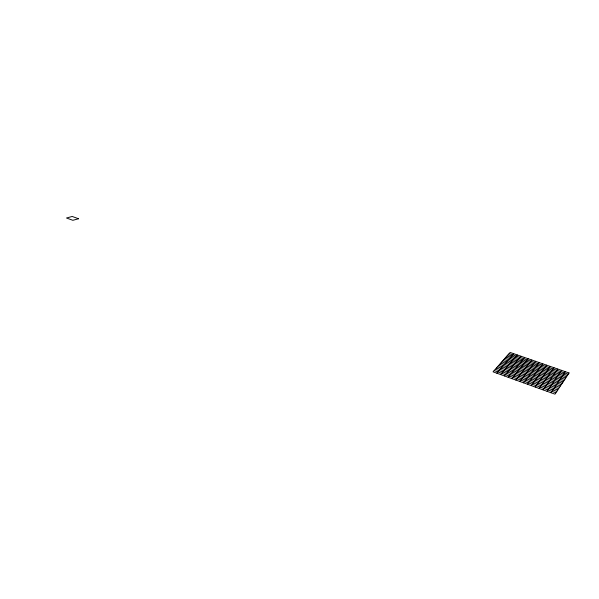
<?xml version="1.0" encoding="UTF-8"?>
<svg xmlns="http://www.w3.org/2000/svg" width="599" height="599" viewBox="0 0 599 599"><rect width="100%" height="100%" fill="white"/><g stroke="black" fill="none" stroke-linecap="round" stroke-linejoin="round"><path stroke-width="0.9" d="M551.005 392.734L565.269 371.65M547.037 391.304L561.503 370.339M543.091 389.874L557.744 369.029M539.152 388.459L554 367.734M535.229 387.044L550.279 366.431M531.32 385.636L546.558 365.143M527.427 384.229L542.859 363.848M523.548 382.828L539.175 362.567M519.685 381.436L535.499 361.287M515.836 380.051L531.837 360.014M512.003 378.665L528.183 358.741M508.184 377.288L524.552 357.476M504.38 375.917L520.928 356.218M500.592 374.547L517.319 354.96M496.811 373.184L513.717 353.709M509.12 353.605L568.219 374.225M508.102 354.765L567.38 375.483M507.076 355.926L566.534 376.756M506.043 357.101L565.688 378.036M505.002 358.277L564.835 379.332M503.954 359.467L563.966 380.627M502.898 360.665L563.097 381.937M501.835 361.871L562.229 383.255M500.764 363.084L561.345 384.588M499.686 364.304L560.454 385.928M498.6 365.54L559.563 387.276M497.507 366.775L558.657 388.631M496.406 368.026L557.751 390.001M495.291 369.284L556.838 391.379M494.175 370.556L555.917 392.772M569.05 372.967L554.988 394.172L493.052 371.829L510.131 352.459L569.05 372.967M78.559 218.747L72.868 220.305L66.489 217.999L72.209 216.471L78.559 218.747"/></g></svg>
